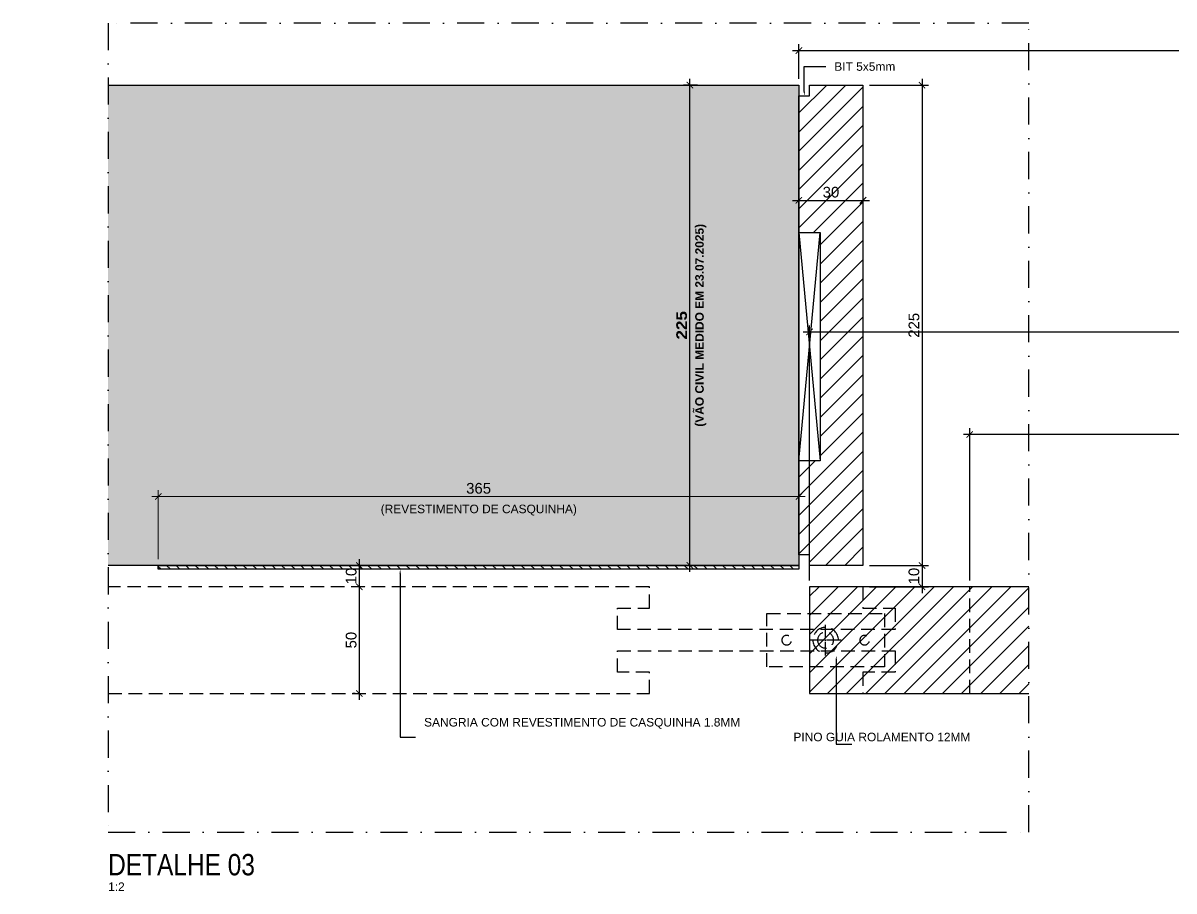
# Model space of a CAD drawing. Header units: millimetres. Extents: x -63251 to 507826, y 5339 to 217512.
# Drawn here: x 152330 to 152869, y 91846 to 92253 of the extents above; entities that cross this region are included whole.
import ezdxf
from ezdxf import colors
from ezdxf.entities.mleader import LeaderData, LeaderLine
from ezdxf.math import Vec2, Vec3

# ---------------------------------------------------------------- set-up
doc = ezdxf.new("R2010")
doc.units = ezdxf.units.MM
doc.header["$PDMODE"] = 3
doc.linetypes.add('TRAÇO 1-1', pattern=[9.525, 6.35, -3.175])
doc.linetypes.add('TRAÇO E PONTO 1-1', pattern=[25.4, 12.7, -6.35, 0, -6.35])
for name, color, linetype in [('A-ANNO-DIMS', 7, 'Continuous'), ('AC-EQUIPAMENTO', 7, 'Continuous'), ('CORTE', 220, 'Continuous'), ('COTAS', 9, 'Continuous'), ('FERRAGEM', 3, 'Continuous'), ('MARCENARIA . M', 4, 'Continuous'), ('PAREDE', 94, 'Continuous'), ('PROJEÇÃO', 8, 'Continuous'), ('TEXTO', 105, 'Continuous'), ('TEXTO TRAÇO PONTO', 105, 'TRAÇO E PONTO 1-1')]:
    doc.layers.add(name, color=color, linetype=linetype)
doc.layers.add('ARQ-COTA', color=12, linetype='Continuous', lineweight=9)
doc.styles.add('1-1', font='arial.ttf', dxfattribs={"height": 0.2})
doc.styles.add('MEDIDA OFICIAL', font='ariblk.ttf')
doc.styles.add('PADRÃO', font='arial.ttf')
doc.styles.add('PADRÃO NEGRITO', font='arialbd.ttf')
doc.styles.add('TITULO', font='swissck.ttf')
doc.dimstyles.new('1-2', dxfattribs={"dimscale": 2, "dimtxt": 2.5, "dimasz": 1.5, "dimexe": 1.5, "dimexo": 1.5, "dimtad": 1, "dimtxsty": 'PADRÃO', "dimblk": 'ARCHTICK', "dimcen": 2.5, "dimdle": 1.5, "dimclrd": 9, "dimclre": 9, "dimclrt": 6, "dimadec": 0, "dimazin": 0, "dimtfac": 1, "dimtmove": 0, "dimatfit": 3, "dimfxl": 1.25, "dimlwd": -1, "dimlwe": -1, "dimarcsym": 0})
doc.dimstyles.new('1-2 AZUL', dxfattribs={"dimscale": 2, "dimtxt": 2.5, "dimasz": 1.5, "dimexe": 1.5, "dimexo": 1.5, "dimtad": 1, "dimtxsty": 'PADRÃO NEGRITO', "dimblk": 'ARCHTICK', "dimcen": 2.5, "dimdle": 1.5, "dimclrd": 9, "dimclre": 9, "dimclrt": 170, "dimadec": 0, "dimazin": 0, "dimtfac": 1, "dimtmove": 0, "dimatfit": 3, "dimfxl": 1.25, "dimlwd": -1, "dimlwe": -1, "dimarcsym": 0})
doc.dimstyles.new('1-2 VERDE', dxfattribs={"dimscale": 2, "dimtxt": 2.5, "dimasz": 1.5, "dimexe": 1.5, "dimexo": 1.5, "dimtad": 1, "dimtxsty": 'PADRÃO NEGRITO', "dimblk": 'ARCHTICK', "dimcen": 2.5, "dimdle": 1.5, "dimclrd": 9, "dimclre": 9, "dimclrt": 102, "dimadec": 0, "dimazin": 0, "dimtfac": 1, "dimtmove": 0, "dimatfit": 3, "dimfxl": 1.25, "dimlwd": -1, "dimlwe": -1, "dimarcsym": 0})
doc.dimstyles.new('Med. Ofic.1-2', dxfattribs={"dimscale": 2, "dimtxt": 2.5, "dimasz": 1.5, "dimexe": 1.5, "dimexo": 1.5, "dimtad": 1, "dimtxsty": 'MEDIDA OFICIAL', "dimblk": 'ARCHTICK', "dimcen": 2.5, "dimdle": 1.5, "dimclrd": 9, "dimclre": 9, "dimclrt": 10, "dimadec": 0, "dimazin": 0, "dimtfac": 1, "dimtmove": 0, "dimatfit": 3, "dimfxl": 1.25, "dimlwd": -1, "dimlwe": -1, "dimarcsym": 0})

# ---------------------------------------------------------------- blocks, each defined once
blk = doc.blocks.new('PINO GUIA PISO')
at = {"layer": 'FERRAGEM', "color": 102, "linetype": 'TRAÇO 1-1', "ltscale": 0.1}
blk.add_lwpolyline([(12156.621, 2059.205), (12162.121, 2059.205), (12162.121, 2061.705), (12156.621, 2061.705)], close=True, dxfattribs=at)
for centre, radius in [((12157.546, 2060.455), 0.225), ((12159.371, 2060.455), 0.6), ((12159.371, 2060.455), 0.375), ((12161.196, 2060.455), 0.225)]:
    blk.add_circle(centre, radius, dxfattribs=at)
blk = doc.blocks.new('_ArchTick')
at = {"color": 0, "linetype": 'ByBlock', "const_width": 0.15}
blk.add_lwpolyline([(-0.5, -0.5), (0.5, 0.5)], dxfattribs=at)
blk = doc.blocks.new('*D472')
at = {"layer": 'COTAS', "color": 9, "linetype": 'Continuous', "transparency": 16777216}
blk.add_line((152641.81, 91995.87), (152641.81, 92226.87), dxfattribs=at)
at = {"layer": 'COTAS', "color": 9, "transparency": 16777216}
for p, q in [((152645.45, 92223.87), (152638.81, 92223.87)), ((152645.45, 91998.87), (152638.81, 91998.87))]:
    blk.add_line(p, q, dxfattribs=at)
at = {"layer": 'Defpoints', "color": 0, "transparency": 16777216}
for p in [(152641.81, 92223.87), (152648.45, 92223.87), (152648.45, 91998.87)]:
    blk.add_point(p, dxfattribs=at)
at = {"layer": 'COTAS', "color": 9, "transparency": 16777216, "xscale": 3, "yscale": 3, "zscale": 3}
for p, rotation in [((152641.81, 92223.87), 90), ((152641.81, 91998.87), 270)]:
    blk.add_blockref('_ArchTick', p, dxfattribs=dict(at, rotation=rotation))
at = {"layer": 'COTAS', "color": 10, "transparency": 16777216, "insert": (152637.98, 92111.37), "char_height": 5, "attachment_point": 5, "rotation": 90, "style": 'MEDIDA OFICIAL'}
blk.add_mtext('225', dxfattribs=at)
blk = doc.blocks.new('*D474')
at = {"layer": 'A-ANNO-DIMS', "color": 9, "transparency": 16777216}
for p, q in [((152692.88, 92215.87), (152692.88, 92166.9)), ((152722.88, 92215.87), (152722.88, 92166.9)), ((152689.88, 92169.9), (152725.88, 92169.9))]:
    blk.add_line(p, q, dxfattribs=at)
at = {"layer": 'Defpoints', "color": 0, "transparency": 16777216}
for p in [(152692.88, 92218.87), (152722.88, 92218.87), (152722.88, 92169.9)]:
    blk.add_point(p, dxfattribs=at)
at = {"layer": 'A-ANNO-DIMS', "color": 9, "transparency": 16777216, "xscale": 3, "yscale": 3, "zscale": 3, "rotation": 180}
blk.add_blockref('_ArchTick', (152692.88, 92169.9), dxfattribs=at)
at = {"layer": 'A-ANNO-DIMS', "color": 9, "transparency": 16777216, "xscale": 3, "yscale": 3, "zscale": 3}
blk.add_blockref('_ArchTick', (152722.88, 92169.9), dxfattribs=at)
at = {"layer": 'A-ANNO-DIMS', "color": 6, "transparency": 16777216, "insert": (152707.88, 92173.71), "char_height": 5, "attachment_point": 5, "style": 'PADRÃO'}
blk.add_mtext('30', dxfattribs=at)
blk = doc.blocks.new('*D476')
at = {"layer": 'A-ANNO-DIMS', "color": 9, "transparency": 16777216}
for p, q in [((152750.56, 92226.87), (152750.56, 91995.87)), ((152725.88, 92223.87), (152753.56, 92223.87)), ((152725.88, 91998.87), (152753.56, 91998.87))]:
    blk.add_line(p, q, dxfattribs=at)
at = {"layer": 'Defpoints', "color": 0, "transparency": 16777216}
for p in [(152722.88, 92223.87), (152722.88, 91998.87), (152750.56, 91998.87)]:
    blk.add_point(p, dxfattribs=at)
at = {"layer": 'A-ANNO-DIMS', "color": 9, "transparency": 16777216, "xscale": 3, "yscale": 3, "zscale": 3}
for p, rotation in [((152750.56, 92223.87), 90), ((152750.56, 91998.87), 270)]:
    blk.add_blockref('_ArchTick', p, dxfattribs=dict(at, rotation=rotation))
at = {"layer": 'A-ANNO-DIMS', "color": 6, "transparency": 16777216, "insert": (152746.76, 92111.37), "char_height": 5, "attachment_point": 5, "rotation": 90, "style": 'PADRÃO'}
blk.add_mtext('225', dxfattribs=at)
blk = doc.blocks.new('*U342')
at = {"color": 0, "ltscale": 0.3, "transparency": 16777216}
for p, q in [((0, 0.75), (0, 7.25)), ((-7.25, 0), (-0.75, 0)), ((0.75, 0), (7.25, 0)), ((0, -7.25), (0, -0.75))]:
    blk.add_line(p, q, dxfattribs=at)
at = {"color": 0, "linetype": 'Continuous', "ltscale": 0.3, "transparency": 16777216}
for p, q in [((-0.38, 0), (0.38, 0)), ((0, -0.38), (0, 0.38))]:
    blk.add_line(p, q, dxfattribs=at)
blk = doc.blocks.new('*D347')
at = {"layer": 'A-ANNO-DIMS', "color": 9, "transparency": 16777216}
for p, q in [((152725.88, 91998.87), (152753.56, 91998.87)), ((152750.56, 92001.87), (152750.56, 91985.87)), ((152725.88, 91988.87), (152753.56, 91988.87))]:
    blk.add_line(p, q, dxfattribs=at)
at = {"layer": 'Defpoints', "color": 0, "transparency": 16777216}
for p in [(152722.88, 91998.87), (152722.88, 91988.87), (152750.56, 91988.87)]:
    blk.add_point(p, dxfattribs=at)
at = {"layer": 'A-ANNO-DIMS', "color": 9, "transparency": 16777216, "xscale": 3, "yscale": 3, "zscale": 3}
for p, rotation in [((152750.56, 91998.87), 90), ((152750.56, 91988.87), 270)]:
    blk.add_blockref('_ArchTick', p, dxfattribs=dict(at, rotation=rotation))
at = {"layer": 'A-ANNO-DIMS', "color": 6, "transparency": 16777216, "insert": (152746.76, 91993.87), "char_height": 5, "attachment_point": 5, "rotation": 90, "style": 'PADRÃO'}
blk.add_mtext('10', dxfattribs=at)
blk = doc.blocks.new('*D348')
at = {"layer": 'COTAS', "color": 9, "transparency": 16777216}
for p, q in [((152692.88, 92226.87), (152692.88, 92243.06)), ((153194.77, 92226.87), (153194.77, 92243.06))]:
    blk.add_line(p, q, dxfattribs=at)
at = {"layer": 'COTAS', "color": 9, "linetype": 'Continuous', "transparency": 16777216}
blk.add_line((152689.88, 92240.06), (153197.77, 92240.06), dxfattribs=at)
at = {"layer": 'Defpoints', "color": 0, "transparency": 16777216}
for p in [(153194.77, 92240.06), (152692.88, 92223.87), (153194.77, 92223.87)]:
    blk.add_point(p, dxfattribs=at)
at = {"layer": 'COTAS', "color": 9, "transparency": 16777216, "xscale": 3, "yscale": 3, "zscale": 3, "rotation": 180}
blk.add_blockref('_ArchTick', (152692.88, 92240.06), dxfattribs=at)
at = {"layer": 'COTAS', "color": 9, "transparency": 16777216, "xscale": 3, "yscale": 3, "zscale": 3}
blk.add_blockref('_ArchTick', (153194.77, 92240.06), dxfattribs=at)
at = {"layer": 'COTAS', "color": 10, "transparency": 16777216, "insert": (152943.83, 92243.9), "char_height": 5, "attachment_point": 5, "style": 'MEDIDA OFICIAL'}
blk.add_mtext('935', dxfattribs=at)
blk = doc.blocks.new('*D351')
at = {"layer": 'A-ANNO-DIMS', "color": 9, "transparency": 16777216}
for p, q in [((152485.14, 91988.87), (152484.02, 91988.87)), ((152487.02, 91935.87), (152487.02, 91991.87)), ((152485.14, 91938.87), (152484.02, 91938.87))]:
    blk.add_line(p, q, dxfattribs=at)
at = {"layer": 'Defpoints', "color": 0, "transparency": 16777216}
for p in [(152487.02, 91988.87), (152488.14, 91988.87), (152488.14, 91938.87)]:
    blk.add_point(p, dxfattribs=at)
at = {"layer": 'A-ANNO-DIMS', "color": 9, "transparency": 16777216, "xscale": 3, "yscale": 3, "zscale": 3}
for p, rotation in [((152487.02, 91988.87), 90), ((152487.02, 91938.87), 270)]:
    blk.add_blockref('_ArchTick', p, dxfattribs=dict(at, rotation=rotation))
at = {"layer": 'A-ANNO-DIMS', "color": 6, "transparency": 16777216, "insert": (152483.21, 91963.87), "char_height": 5, "attachment_point": 5, "rotation": 90, "style": 'PADRÃO'}
blk.add_mtext('50', dxfattribs=at)
blk = doc.blocks.new('*D352')
at = {"layer": 'A-ANNO-DIMS', "color": 9, "transparency": 16777216}
for p, q in [((152487.02, 91985.87), (152487.02, 92001.87)), ((152490.02, 91998.87), (152490.02, 91998.87)), ((152490.02, 91988.87), (152490.02, 91988.87))]:
    blk.add_line(p, q, dxfattribs=at)
at = {"layer": 'Defpoints', "color": 0, "transparency": 16777216}
for p in [(152487.02, 91998.87), (152487.02, 91998.87), (152487.02, 91988.87)]:
    blk.add_point(p, dxfattribs=at)
at = {"layer": 'A-ANNO-DIMS', "color": 9, "transparency": 16777216, "xscale": 3, "yscale": 3, "zscale": 3}
for p, rotation in [((152487.02, 91998.87), 90), ((152487.02, 91988.87), 270)]:
    blk.add_blockref('_ArchTick', p, dxfattribs=dict(at, rotation=rotation))
at = {"layer": 'A-ANNO-DIMS', "color": 6, "transparency": 16777216, "insert": (152483.21, 91993.87), "char_height": 5, "attachment_point": 5, "rotation": 90, "style": 'PADRÃO'}
blk.add_mtext('10', dxfattribs=at)
blk = doc.blocks.new('*D353')
at = {"layer": 'ARQ-COTA', "color": 9, "transparency": 16777216}
for p, q in [((152389.88, 92031.17), (152695.88, 92031.17)), ((152392.88, 92001.87), (152392.88, 92034.17)), ((152692.88, 92019.56), (152692.88, 92034.17))]:
    blk.add_line(p, q, dxfattribs=at)
at = {"layer": 'Defpoints', "color": 0, "transparency": 16777216}
for p in [(152692.88, 92031.17), (152692.88, 92016.56), (152392.88, 91998.87)]:
    blk.add_point(p, dxfattribs=at)
at = {"layer": 'ARQ-COTA', "color": 9, "transparency": 16777216, "xscale": 3, "yscale": 3, "zscale": 3, "rotation": 180}
blk.add_blockref('_ArchTick', (152392.88, 92031.17), dxfattribs=at)
at = {"layer": 'ARQ-COTA', "color": 9, "transparency": 16777216, "xscale": 3, "yscale": 3, "zscale": 3}
blk.add_blockref('_ArchTick', (152692.88, 92031.17), dxfattribs=at)
at = {"layer": 'ARQ-COTA', "color": 6, "transparency": 16777216, "insert": (152542.88, 92034.98), "char_height": 5, "attachment_point": 5, "style": 'PADRÃO'}
blk.add_mtext('365', dxfattribs=at)
blk = doc.blocks.new('*D354')
at = {"layer": 'COTAS', "color": 9, "transparency": 16777216}
for p, q in [((152772.88, 91991.87), (152772.88, 92063.19)), ((153164.77, 92039.07), (153164.77, 92063.19)), ((153167.77, 92060.19), (152769.88, 92060.19))]:
    blk.add_line(p, q, dxfattribs=at)
at = {"layer": 'Defpoints', "color": 0, "transparency": 16777216}
for p in [(152772.88, 92060.19), (153164.77, 92036.07), (152772.88, 91988.87)]:
    blk.add_point(p, dxfattribs=at)
at = {"layer": 'COTAS', "color": 9, "transparency": 16777216, "xscale": 3, "yscale": 3, "zscale": 3, "rotation": 180}
blk.add_blockref('_ArchTick', (152772.88, 92060.19), dxfattribs=at)
at = {"layer": 'COTAS', "color": 9, "transparency": 16777216, "xscale": 3, "yscale": 3, "zscale": 3}
blk.add_blockref('_ArchTick', (153164.77, 92060.19), dxfattribs=at)
at = {"layer": 'COTAS', "color": 102, "transparency": 16777216, "insert": (152968.83, 92063.99), "char_height": 5, "attachment_point": 5, "style": 'PADRÃO NEGRITO'}
blk.add_mtext('825', dxfattribs=at)
blk = doc.blocks.new('*D355')
at = {"layer": 'COTAS', "color": 9, "transparency": 16777216}
for p, q in [((152694.88, 92108.28), (153177.77, 92108.28)), ((152697.88, 91991.87), (152697.88, 92111.28)), ((153174.77, 91971.87), (153174.77, 92111.28))]:
    blk.add_line(p, q, dxfattribs=at)
at = {"layer": 'Defpoints', "color": 0, "transparency": 16777216}
for p in [(153174.77, 92108.28), (152697.88, 91988.87), (153174.77, 91968.87)]:
    blk.add_point(p, dxfattribs=at)
at = {"layer": 'COTAS', "color": 9, "transparency": 16777216, "xscale": 3, "yscale": 3, "zscale": 3, "rotation": 180}
blk.add_blockref('_ArchTick', (152697.88, 92108.28), dxfattribs=at)
at = {"layer": 'COTAS', "color": 9, "transparency": 16777216, "xscale": 3, "yscale": 3, "zscale": 3}
blk.add_blockref('_ArchTick', (153174.77, 92108.28), dxfattribs=at)
at = {"layer": 'COTAS', "color": 170, "transparency": 16777216, "insert": (152936.33, 92112.09), "char_height": 5, "attachment_point": 5, "style": 'PADRÃO NEGRITO'}
blk.add_mtext('900', dxfattribs=at)

msp = doc.modelspace()

# ---------------------------------------------------------------- hatches: boundary and pattern name
at = {"layer": 'AC-EQUIPAMENTO'}
h = msp.add_hatch(dxfattribs=at)
h.set_pattern_fill('AR-CONC', color=21, scale=0.2, angle=180)
h.set_pattern_definition([(230, (313687.133, 194061.595), (-36.436934, 3.187817), [3.81, -41.91]), (175, (313687.133, 194061.595), (7.048684, -38.211369), [3.048, -33.528117]), (280.451445, (313684.097, 194061.86), (-29.3882494, -35.0235504), [3.238002, -35.618049]), (226.1842, (313687.133, 194051.435), (-54.215808, 8.408466), [5.715, -62.865]), (276.635558, (313682.616, 194052.135), (-47.480827, -49.485225), [4.857005, -53.427122]), (171.18415, (313687.133, 194051.435), (-47.480827, -49.485225), [4.571993, -50.291946]), (201, (313682.053, 194053.975), (-30.3228783, 20.4530396), [3.81, -41.91]), (146, (313682.053, 194053.975), (-12.360406, -36.837593), [3.048, -33.528]), (251.451445, (313679.527, 194055.68), (-42.683284, -16.384554), [3.238002, -35.6179875]), (217.5, (313687.133, 194061.595), (-0.61772065, -16.9110078), [0, -33.1216, 0, -34.036, 0, -33.655]), (187.5, (313687.133, 194061.595), (-13.3639325, -20.036115), [0, -19.4056, 0, -32.3596, 0, -12.827]), (147.5, (313698.462, 194061.595), (-27.118119, 1.1457488), [0, -12.7, 0, -39.624, 0, -52.578]), (137.5, (313703.542, 194061.595), (-29.6258363, -5.0852982), [0, -16.51, 0, -26.3144, 0, -37.338])])
h.paths.add_polyline_path([(152692.884, 91998.865), (152369.377, 91998.865), (152369.377, 92223.865), (152692.884, 92223.865)])
h.paths.add_polyline_path([(153294.749, 91914.865), (153194.771, 91914.865), (153194.771, 92223.865), (153294.749, 92223.865)])
h = msp.add_hatch(dxfattribs=at)
h.set_pattern_fill('ANSI31', color=8, scale=2, angle=180)
h.paths.add_polyline_path([(152722.884, 91998.865), (152697.884, 91998.865), (152697.884, 92003.865), (152692.884, 92003.865), (152692.884, 92047.865), (152702.884, 92047.865), (152702.884, 92154.865), (152692.884, 92154.865), (152692.884, 92218.865), (152697.884, 92218.865), (152697.884, 92223.865), (152722.884, 92223.865)])
h.paths.add_polyline_path([(153194.771, 91919.865), (153189.771, 91919.865), (153189.771, 91914.865), (153164.771, 91914.865), (153164.771, 91933.865), (153174.771, 91933.865), (153174.771, 91993.865), (153164.771, 91993.865), (153164.771, 92223.865), (153189.771, 92223.865), (153189.771, 92218.865), (153194.771, 92218.865), (153194.771, 92117.865), (153184.771, 92117.865), (153184.771, 92017.865), (153194.771, 92017.865)])
at = {"layer": 'AC-EQUIPAMENTO', "true_color": 0xecbcd1}
h = msp.add_hatch(dxfattribs=at)
h.set_pattern_fill('ANSI31', color=254, angle=270)
h.set_pattern_definition([(315, (47582.7728, 252171.6174), (2.24506403, 2.24506403), [])])
h.paths.add_polyline_path([(152392.884, 91997.065), (152392.884, 91998.865), (152692.884, 91998.865), (152692.884, 91997.065)])
at = {"layer": 'AC-EQUIPAMENTO'}
h = msp.add_hatch(dxfattribs=at)
h.set_pattern_fill('ANSI31', color=8, scale=2, angle=180)
h.set_pattern_definition([(225, (1192.1444, 565.567), (4.49012806, -4.49012806), [])])
h.paths.add_polyline_path([(152697.884, 91988.865), (152800.553, 91988.865), (152800.553, 91938.865), (152697.884, 91938.865)])

# ---------------------------------------------------------------- linework, layer by layer
at = {"layer": 'CORTE'}
msp.add_lwpolyline([(152392.884, 91998.865), (152692.884, 91998.865), (152692.884, 91997.065), (152392.884, 91997.065)], close=True, dxfattribs=at)
at = {"layer": 'MARCENARIA . M'}
for points in [[(152692.884, 92003.865), (152692.884, 92218.865), (152697.884, 92218.865), (152697.884, 92223.865), (152722.884, 92223.865), (152722.884, 91998.865), (152722.884, 91998.865), (152722.884, 91998.865), (152697.884, 91998.865), (152697.884, 92003.865), (152692.884, 92003.865)], [(152692.884, 92154.865), (152702.884, 92047.865)], [(152692.884, 92047.865), (152702.884, 92154.865)], [(152800.553, 91988.865), (152697.884, 91988.865), (152697.884, 91938.865), (152800.553, 91938.865)]]:
    msp.add_lwpolyline(points, dxfattribs=at)
msp.add_lwpolyline([(152702.884, 92154.865), (152702.884, 92047.865), (152692.884, 92047.865), (152692.884, 92154.865)], close=True, dxfattribs=at)
at = {"layer": 'PAREDE'}
msp.add_lwpolyline([(152369.377, 92223.865), (152692.884, 92223.865), (152692.884, 91998.865), (152369.377, 91998.865)], dxfattribs=at)
at = {"layer": 'PROJEÇÃO', "color": 21, "linetype": 'TRAÇO 1-1'}
msp.add_lwpolyline([(152369.377, 91938.866), (152622.884, 91938.866), (152622.884, 91948.866), (152607.884, 91948.866), (152607.884, 91958.866), (152737.884, 91958.866), (152737.884, 91948.866), (152722.884, 91948.866), (152722.884, 91938.866), (152772.884, 91938.866), (152772.884, 91988.866), (152722.884, 91988.866), (152722.884, 91978.866), (152737.884, 91978.866), (152737.884, 91968.866), (152607.884, 91968.866), (152607.884, 91978.866), (152622.884, 91978.866), (152622.884, 91988.866), (152369.377, 91988.866)], dxfattribs=at)
at = {"layer": 'TEXTO TRAÇO PONTO'}
msp.add_lwpolyline([(152369.377, 91873.905), (152800.553, 91873.905), (152800.553, 92252.988), (152369.377, 92252.988)], close=True, dxfattribs=at)

# ---------------------------------------------------------------- block references
at = {"ltscale": 0.3, "xscale": -10, "yscale": 10, "zscale": 10}
msp.add_blockref('PINO GUIA PISO', (274299.099, 71359.312), dxfattribs=at)
at = {"ltscale": 0.3, "extrusion": (0, 0, -1)}
msp.add_blockref('*U342', (-152705.384, 91963.865), dxfattribs=at)

# ---------------------------------------------------------------- texts
at = {"layer": 'COTAS', "color": 10, "insert": (152644.315, 92111.365), "char_height": 4, "width": 142, "attachment_point": 2, "rotation": 90, "style": 'PADRÃO NEGRITO'}
msp.add_mtext('(VÃO CIVIL MEDIDO EM 23.07.2025)', dxfattribs=at)
at = {"layer": 'COTAS', "color": 6, "insert": (152542.96, 92022.133), "char_height": 4, "width": 135, "attachment_point": 8, "style": 'PADRÃO'}
msp.add_mtext('(REVESTIMENTO DE CASQUINHA)', dxfattribs=at)
at = {"layer": 'TEXTO', "color": 1, "insert": (152369.377, 91853.547), "char_height": 10, "width": 220.061, "attachment_point": 7, "style": 'TITULO'}
msp.add_mtext('DETALHE 03', dxfattribs=at)
at = {"layer": 'TEXTO', "insert": (152369.377, 91850.347), "char_height": 4, "width": 48, "attachment_point": 1, "style": 'PADRÃO'}
msp.add_mtext('1:2', dxfattribs=at)

# ---------------------------------------------------------------- dimensions: what is measured, and where the dimension line sits
at = {"layer": 'A-ANNO-DIMS'}
for base, p1, p2, picture, middle in [((152750.562, 91998.865), (152722.884, 92223.865), (152722.884, 91998.865), '*D476', (152746.76, 92111.365)), ((152487.018, 91998.865), (152487.018, 91988.865), (152487.018, 91998.865), '*D352', (152483.215, 91993.865)), ((152750.562, 91988.865), (152722.884, 91998.865), (152722.884, 91988.865), '*D347', (152746.76, 91993.865)), ((152487.018, 91988.865), (152488.14, 91938.865), (152488.14, 91988.865), '*D351', (152483.215, 91963.865))]:
    dim = msp.add_linear_dim(base=base, p1=p1, p2=p2, angle=270, dimstyle='1-2', dxfattribs=at)
    dim.commit()
    dim.dimension.update_dxf_attribs({"geometry": picture, "text_midpoint": middle})
dim = msp.add_linear_dim(base=(152722.884, 92169.903), p1=(152692.884, 92218.865), p2=(152722.884, 92218.865), dimstyle='1-2', dxfattribs=at)
dim.commit()
dim.dimension.update_dxf_attribs({"geometry": '*D474', "text_midpoint": (152707.884, 92173.708)})
at = {"layer": 'ARQ-COTA'}
dim = msp.add_linear_dim(base=(152692.884, 92031.173), p1=(152392.884, 91998.865), p2=(152692.884, 92016.565), text='365', dimstyle='1-2', dxfattribs=at)
dim.commit()
dim.dimension.update_dxf_attribs({"geometry": '*D353', "text_midpoint": (152542.884, 92034.977)})
at = {"layer": 'COTAS'}
for base, p1, p2, text, dimstyle, picture, middle in [((153194.771, 92240.062), (152692.884, 92223.865), (153194.771, 92223.865), '935', 'Med. Ofic.1-2', '*D348', (152943.828, 92243.897)), ((153174.771, 92108.285), (152697.884, 91988.865), (153174.771, 91968.865), '900', '1-2 AZUL', '*D355', (152936.328, 92112.089))]:
    dim = msp.add_linear_dim(base=base, p1=p1, p2=p2, text=text, dimstyle=dimstyle, dxfattribs=at)
    dim.commit()
    dim.dimension.update_dxf_attribs({"geometry": picture, "text_midpoint": middle})
dim = msp.add_linear_dim(base=(152641.815, 92223.865), p1=(152648.446, 91998.865), p2=(152648.446, 92223.865), angle=270, dimstyle='Med. Ofic.1-2', dxfattribs=at)
dim.commit()
dim.dimension.update_dxf_attribs({"geometry": '*D472', "text_midpoint": (152637.979, 92111.365)})
dim = msp.add_linear_dim(base=(152772.884, 92060.187), p1=(153164.771, 92036.073), p2=(152772.884, 91988.866), angle=180, text='825', dimstyle='1-2 VERDE', dxfattribs=at)
dim.commit()
dim.dimension.update_dxf_attribs({"geometry": '*D354', "text_midpoint": (152968.828, 92063.992)})

# ---------------------------------------------------------------- leaders
at = {"layer": 'COTAS', "ltscale": 0.4}
ml = msp.add_multileader_mtext('Standard', dxfattribs=at)
ml.set_content('BIT 5x5mm', color=105, style='1-1')
ml.set_leader_properties(color=256, linetype='ByLayer', lineweight=-1)
ml.build(insert=Vec2(0, 0))
ml.multileader.update_dxf_attribs({"text_left_attachment_type": 2, "text_right_attachment_type": 2, "dogleg_length": 0.36, "arrow_head_size": 2, "scale": 20})
ctx = ml.context
ctx.base_point, ctx.scale, ctx.arrow_head_size, ctx.landing_gap_size, ctx.plane_origin = Vec3(152705.458, 92232.573), 20, 2, 4, Vec3(152636.483, 92199.697)
ctx.left_attachment, ctx.right_attachment = 2, 2
notes = []
notes.append((ctx, [(0, (1, 1, 0), (152695.399, 92232.573), (1, 0), 10.059, [(0, [(152695.414, 92218.866)], 0, [])])]))
ctx.mtext.insert, ctx.mtext.width, ctx.mtext.flow_direction = Vec3(152709.458, 92234.607), 80.51012, 5
ml = msp.add_multileader_mtext('Standard', dxfattribs=at)
ml.set_content('BIT 5x5mm', color=105, style='1-1')
ml.set_leader_properties(color=256, linetype='ByLayer', lineweight=-1)
ml.build(insert=Vec2(0, 0))
ml.multileader.update_dxf_attribs({"text_left_attachment_type": 2, "text_right_attachment_type": 2, "dogleg_length": 0.36, "arrow_head_size": 2, "scale": 20})
ctx = ml.context
ctx.base_point, ctx.scale, ctx.arrow_head_size, ctx.landing_gap_size, ctx.plane_origin = Vec3(151463.186, 92213.573), 20, 2, 4, Vec3(151394.211, 92190.361)
ctx.left_attachment, ctx.right_attachment = 2, 2
notes.append((ctx, [(0, (1, 1, 0), (151453.127, 92213.573), (1, 0), 10.059, [(0, [(151453.142, 92199.865)], 0, [])])]))
ctx.mtext.insert, ctx.mtext.width, ctx.mtext.flow_direction = Vec3(151467.186, 92215.607), 80.51012, 5
ml = msp.add_multileader_mtext('Standard', dxfattribs=at)
ml.set_content('BIT 5x5mm', color=105, style='1-1')
ml.set_leader_properties(color=256, linetype='ByLayer', lineweight=-1)
ml.build(insert=Vec2(0, 0))
ml.multileader.update_dxf_attribs({"text_left_attachment_type": 2, "text_right_attachment_type": 2, "dogleg_length": 0.36, "arrow_head_size": 2, "scale": 20})
ctx = ml.context
ctx.base_point, ctx.scale, ctx.arrow_head_size, ctx.landing_gap_size, ctx.plane_origin = Vec3(151841.911, 92213.573), 20, 2, 4, Vec3(152008.93, 92199.697)
ctx.left_attachment, ctx.right_attachment = 2, 2
notes.append((ctx, [(0, (1, 1, 0), (151887.765, 92213.573), (-1, 0), 10.059, [(0, [(151887.75, 92199.866)], 0, [])])]))
ctx.mtext.insert, ctx.mtext.width, ctx.mtext.flow_direction = Vec3(151845.911, 92215.607), 80.51012, 5
ml = msp.add_multileader_mtext('Standard', dxfattribs=at)
ml.set_content('\\pxt3;{\\C10;BATENTE IMANTADO COM IMÃS Ø20mm USINADOS NO TOPO}', color=105, style='1-1')
ml.set_leader_properties(color=256, linetype='ByLayer', lineweight=-1)
ml.build(insert=Vec2(0, 0))
ml.multileader.update_dxf_attribs({"text_left_attachment_type": 2, "text_right_attachment_type": 2, "dogleg_length": 0.36, "arrow_head_size": 2, "scale": 20})
ctx = ml.context
ctx.base_point, ctx.scale, ctx.arrow_head_size, ctx.landing_gap_size, ctx.plane_origin = Vec3(153473.845, 92003.538), 20, 2, 4, Vec3(153441.673, 92021.876)
ctx.left_attachment, ctx.right_attachment, ctx.text_align_type = 2, 2, 2
notes.append((ctx, [(0, (1, 1, 0), (153466.645, 92003.538), (1, 0), 7.2, [(0, [(153445.589, 91980.733)], 0, [])])]))
ctx.mtext.insert, ctx.mtext.width, ctx.mtext.alignment, ctx.mtext.flow_direction = Vec3(153534.001, 92012.747), 59.02098, 3, 5
ml = msp.add_multileader_mtext('Standard', dxfattribs=at)
ml.set_content('ACABAMENTO EM {\\fArial|b1|i0|c0|p34;LÂMINAS NATURAIS DE CARVALHO EUROPEU}', color=105, style='1-1')
ml.set_leader_properties(color=256, linetype='ByLayer', lineweight=-1)
ml.build(insert=Vec2(0, 0))
ml.multileader.update_dxf_attribs({"text_left_attachment_type": 2, "text_right_attachment_type": 2, "dogleg_length": 0.36, "arrow_head_size": 2, "scale": 20})
ctx = ml.context
ctx.base_point, ctx.scale, ctx.arrow_head_size, ctx.landing_gap_size, ctx.plane_origin = Vec3(151656.434, 91998.01), 20, 2, 4, Vec3(151590.318, 91969.261)
ctx.left_attachment, ctx.right_attachment = 2, 2
notes.append((ctx, [(0, (1, 1, 0), (151649.234, 91998.01), (1, 0), 7.2, [(0, [(151649.25, 91968.865)], 0, [])])]))
ctx.mtext.insert, ctx.mtext.width, ctx.mtext.flow_direction = Vec3(151660.434, 92007.296), 80.51012, 5
ml = msp.add_multileader_mtext('Standard', dxfattribs=at)
ml.set_content('SANGRIA COM REVESTIMENTO DE CASQUINHA 1.8MM', color=105, style='1-1')
ml.set_leader_properties(color=256, linetype='ByLayer', lineweight=-1)
ml.build(insert=Vec2(0, 0))
ml.multileader.update_dxf_attribs({"text_left_attachment_type": 2, "text_right_attachment_type": 2, "dogleg_length": 0.36, "arrow_head_size": 2, "scale": 20})
ctx = ml.context
ctx.base_point, ctx.scale, ctx.arrow_head_size, ctx.landing_gap_size, ctx.plane_origin = Vec3(152513.345, 91918.48), 20, 2, 4, Vec3(152440.977, 91791.237)
ctx.left_attachment, ctx.right_attachment = 2, 2
notes.append((ctx, [(0, (1, 1, 0), (152506.145, 91918.48), (1, 0), 7.2, [(0, [(152506.145, 91997.065)], 0, [])])]))
ctx.mtext.insert, ctx.mtext.width, ctx.mtext.flow_direction = Vec3(152517.345, 91927.408), 79.68811, 5
ml = msp.add_multileader_mtext('Standard', dxfattribs=at)
ml.set_content('SANGRIA COM REVESTIMENTO DE CASQUINHA 1.8MM', color=105, style='1-1')
ml.set_leader_properties(color=256, linetype='ByLayer', lineweight=-1)
ml.build(insert=Vec2(0, 0))
ml.multileader.update_dxf_attribs({"text_left_attachment_type": 2, "text_right_attachment_type": 2, "dogleg_length": 0.36, "arrow_head_size": 2, "scale": 20})
ctx = ml.context
ctx.base_point, ctx.scale, ctx.arrow_head_size, ctx.landing_gap_size, ctx.plane_origin = Vec3(152009.156, 91898.48), 20, 2, 4, Vec3(152204.436, 91791.237)
ctx.left_attachment, ctx.right_attachment = 2, 2
notes.append((ctx, [(0, (1, 1, 0), (152077.019, 91898.48), (-1, 0), 7.2, [(0, [(152077.019, 91977.065)], 0, [])])]))
ctx.mtext.insert, ctx.mtext.width, ctx.mtext.flow_direction = Vec3(152013.156, 91907.408), 79.68811, 5
ml = msp.add_multileader_mtext('Standard', dxfattribs=at)
ml.set_content('\\pxqr,t3;{\\C10;PINO GUIA ROLAMENTO 12MM}', color=105, style='1-1')
ml.set_leader_properties(color=256, linetype='ByLayer', lineweight=-1)
ml.build(insert=Vec2(0, 0))
ml.multileader.update_dxf_attribs({"text_left_attachment_type": 2, "text_right_attachment_type": 2, "dogleg_length": 0.36, "arrow_head_size": 2, "scale": 20})
ctx = ml.context
ctx.base_point, ctx.scale, ctx.arrow_head_size, ctx.landing_gap_size, ctx.plane_origin = Vec3(152717.584, 91915.055), 20, 2, 4, Vec3(152651.468, 91912.388)
ctx.left_attachment, ctx.right_attachment, ctx.text_align_type = 2, 2, 2
notes.append((ctx, [(0, (1, 1, 0), (152710.384, 91915.055), (1, 0), 7.2, [(0, [(152710.384, 91956.615)], 0, [])])]))
ctx.mtext.insert, ctx.mtext.width, ctx.mtext.alignment, ctx.mtext.flow_direction = Vec3(152773.194, 91920.493), 59.02098, 3, 5
ml = msp.add_multileader_mtext('Standard', dxfattribs=at)
ml.set_content('ACABAMENTO EM {\\fArial|b1|i0|c0|p34;LÂMINAS NATURAIS DE CARVALHO EUROPEU}', color=105, style='1-1')
ml.set_leader_properties(color=256, linetype='ByLayer', lineweight=-1)
ml.build(insert=Vec2(0, 0))
ml.multileader.update_dxf_attribs({"text_left_attachment_type": 2, "text_right_attachment_type": 2, "dogleg_length": 0.36, "arrow_head_size": 2, "scale": 20})
ctx = ml.context
ctx.base_point, ctx.scale, ctx.arrow_head_size, ctx.landing_gap_size, ctx.plane_origin = Vec3(151652.293, 91889.721), 20, 2, 4, Vec3(151802.2, 91918.47)
ctx.left_attachment, ctx.right_attachment = 2, 2
notes.append((ctx, [(0, (1, 1, 0), (151743.283, 91889.721), (-1, 0), 7.2, [(0, [(151743.268, 91918.865)], 0, [])])]))
ctx.mtext.insert, ctx.mtext.width, ctx.mtext.flow_direction = Vec3(151656.293, 91899.007), 80.51012, 5
for ctx, leaders in notes:
    for number, flags, end, landing, length, lines in leaders:
        leader = LeaderData()
        leader.index, (leader.has_last_leader_line, leader.has_dogleg_vector, leader.attachment_direction) = number, flags
        leader.last_leader_point, leader.dogleg_vector, leader.dogleg_length = Vec3(end), Vec3(landing), length
        for number, points, colour, breaks in lines:
            line = LeaderLine()
            line.index, line.vertices, line.color, line.breaks = number, Vec3.list(points), colors.encode_raw_color(colour), breaks
            leader.lines.append(line)
        ctx.leaders.append(leader)

doc.saveas('drawing.dxf')
